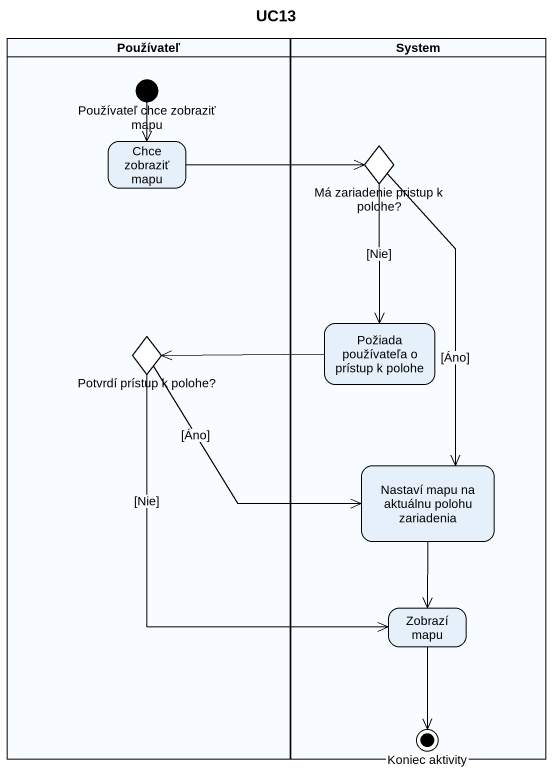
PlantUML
@startuml
title UC13
hide empty description
state Používateľ <<partition>> {
  state "Používateľ chce zobraziť mapu" as Používateľ_chce_zobraziť <<start>>
  state "Chce zobraziť mapu" as Chce_zobraziť_mapu
  state "Potvrdí prístup k polohe?" as Potvrdí_prístup_k_polohe <<choice>>
}
state System <<partition>> {
  state "Má zariadenie pristup k polohe?" as Má_zariadenie_pristup_k <<choice>>
  state "Požiada používateľa o prístup k polohe" as Požiada_používateľa_o
  state "Nastaví mapu na aktuálnu polohu zariadenia" as Nastaví_mapu_na_aktuálnu
  state "Zobrazí mapu" as Zobrazí_mapu
  state "Koniec aktivity" as Koniec_aktivity <<end>>
}
Používateľ_chce_zobraziť --> Chce_zobraziť_mapu
Chce_zobraziť_mapu -right-> Má_zariadenie_pristup_k
Má_zariadenie_pristup_k --> Požiada_používateľa_o : [Nie]
Má_zariadenie_pristup_k --> Nastaví_mapu_na_aktuálnu : [Áno]
Potvrdí_prístup_k_polohe -right-> Nastaví_mapu_na_aktuálnu : [Áno]
Potvrdí_prístup_k_polohe --> Zobrazí_mapu : [Nie]
Požiada_používateľa_o -left-> Potvrdí_prístup_k_polohe
Nastaví_mapu_na_aktuálnu --> Zobrazí_mapu
Zobrazí_mapu --> Koniec_aktivity
@enduml
